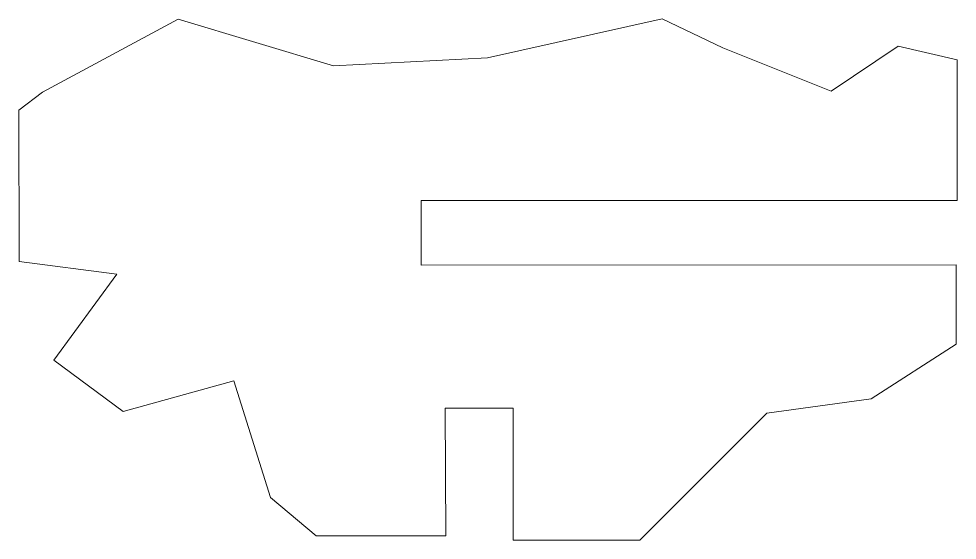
# Model space of a CAD drawing. Header units: millimetres. Extents: x -108 to 108, y -75 to 75.
# Drawn here: x 37.76 to 60.94, y 61.89 to 74.77 of the extents above; entities that cross this region are included whole.
import ezdxf

# ---------------------------------------------------------------- set-up
doc = ezdxf.new("R2010")
doc.units = ezdxf.units.MM
doc.header["$MEASUREMENT"] = 0
doc.layers.add('Layer 1', color=7, linetype='Continuous')

msp = doc.modelspace()

# ---------------------------------------------------------------- linework, layer by layer
at = {"layer": 'Layer 1', "lineweight": 9}
msp.add_open_spline([(56.2305, 65.0285), (56.2305, 65.0285), (53.0929, 61.8907), (53.0929, 61.8907), (53.0929, 61.8907), (53.0929, 61.8907), (49.9686, 61.8907), (49.9686, 61.8907), (49.9686, 61.8907), (49.9686, 61.8907), (49.9686, 65.1503), (49.9686, 65.1503), (49.9686, 65.1503), (49.9686, 65.1503), (48.291, 65.1503), (48.291, 65.1503), (48.291, 65.1503), (48.291, 65.1503), (48.3043, 61.9989), (48.3043, 61.9989), (48.3043, 61.9989), (48.3043, 61.9989), (45.0999, 61.9989), (45.0999, 61.9989), (45.0999, 61.9989), (45.0999, 61.9989), (43.9777, 62.9457), (43.9777, 62.9457), (43.9777, 62.9457), (43.9777, 62.9457), (43.0711, 65.8265), (43.0711, 65.8265), (43.0711, 65.8265), (43.0711, 65.8265), (40.3381, 65.0691), (40.3381, 65.0691), (40.3381, 65.0691), (40.3381, 65.0691), (38.6204, 66.3404), (38.6204, 66.3404), (38.6204, 66.3404), (38.6204, 66.3404), (40.1759, 68.4639), (40.1759, 68.4639), (40.1759, 68.4639), (40.1759, 68.4639), (37.7692, 68.775), (37.7692, 68.775), (37.7692, 68.775), (37.7692, 68.775), (37.7559, 72.5079), (37.7559, 72.5079), (37.7559, 72.5079), (37.7559, 72.5079), (38.338, 72.9543), (38.338, 72.9543), (38.338, 72.9543), (38.338, 72.9543), (41.6913, 74.7531), (41.6913, 74.7531), (41.6913, 74.7531), (41.6913, 74.7531), (45.5332, 73.6034), (45.5332, 73.6034), (45.5332, 73.6034), (45.5332, 73.6034), (49.3331, 73.8062), (49.3331, 73.8062), (49.3331, 73.8062), (49.3331, 73.8062), (53.6483, 74.7666), (53.6483, 74.7666), (53.6483, 74.7666), (53.6483, 74.7666), (55.1484, 74.0498), (55.1484, 74.0498), (55.1484, 74.0498), (55.1484, 74.0498), (57.826, 72.9812), (57.826, 72.9812), (57.826, 72.9812), (57.826, 72.9812), (59.4769, 74.0902), (59.4769, 74.0902), (59.4769, 74.0902), (59.4769, 74.0902), (60.937, 73.7522), (60.937, 73.7522), (60.937, 73.7522), (60.937, 73.7522), (60.937, 70.2762), (60.937, 70.2762), (60.937, 70.2762), (60.937, 70.2762), (47.6974, 70.2762), (47.6974, 70.2762), (47.6974, 70.2762), (47.6974, 70.2762), (47.6974, 68.6803), (47.6974, 68.6803), (47.6974, 68.6803), (47.6974, 68.6803), (60.9102, 68.6938), (60.9102, 68.6938), (60.9102, 68.6938), (60.9102, 68.6938), (60.9102, 66.7326), (60.9102, 66.7326), (60.9102, 66.7326), (60.9102, 66.7326), (58.8147, 65.3802), (58.8147, 65.3802), (58.8147, 65.3802), (58.8147, 65.3802), (56.2305, 65.0285), (56.2305, 65.0285), (56.2305, 65.0285), (56.2305, 65.0285), (56.2305, 65.0285), (56.2305, 65.0285)], degree=3, knots=[0, 0, 0, 0, 0.0322581, 0.0322581, 0.0322581, 0.0322581, 0.0645161, 0.0645161, 0.0645161, 0.0645161, 0.0967742, 0.0967742, 0.0967742, 0.0967742, 0.1290323, 0.1290323, 0.1290323, 0.1290323, 0.1612903, 0.1612903, 0.1612903, 0.1612903, 0.1935484, 0.1935484, 0.1935484, 0.1935484, 0.2258065, 0.2258065, 0.2258065, 0.2258065, 0.2580645, 0.2580645, 0.2580645, 0.2580645, 0.2903226, 0.2903226, 0.2903226, 0.2903226, 0.3225806, 0.3225806, 0.3225806, 0.3225806, 0.3548387, 0.3548387, 0.3548387, 0.3548387, 0.3870968, 0.3870968, 0.3870968, 0.3870968, 0.4193548, 0.4193548, 0.4193548, 0.4193548, 0.4516129, 0.4516129, 0.4516129, 0.4516129, 0.483871, 0.483871, 0.483871, 0.483871, 0.516129, 0.516129, 0.516129, 0.516129, 0.5483871, 0.5483871, 0.5483871, 0.5483871, 0.5806452, 0.5806452, 0.5806452, 0.5806452, 0.6129032, 0.6129032, 0.6129032, 0.6129032, 0.6451613, 0.6451613, 0.6451613, 0.6451613, 0.6774194, 0.6774194, 0.6774194, 0.6774194, 0.7096774, 0.7096774, 0.7096774, 0.7096774, 0.7419355, 0.7419355, 0.7419355, 0.7419355, 0.7741935, 0.7741935, 0.7741935, 0.7741935, 0.8064516, 0.8064516, 0.8064516, 0.8064516, 0.8387097, 0.8387097, 0.8387097, 0.8387097, 0.8709677, 0.8709677, 0.8709677, 0.8709677, 0.9032258, 0.9032258, 0.9032258, 0.9032258, 0.9354839, 0.9354839, 0.9354839, 0.9354839, 1, 1, 1, 1], dxfattribs=at)

doc.saveas('drawing.dxf')
